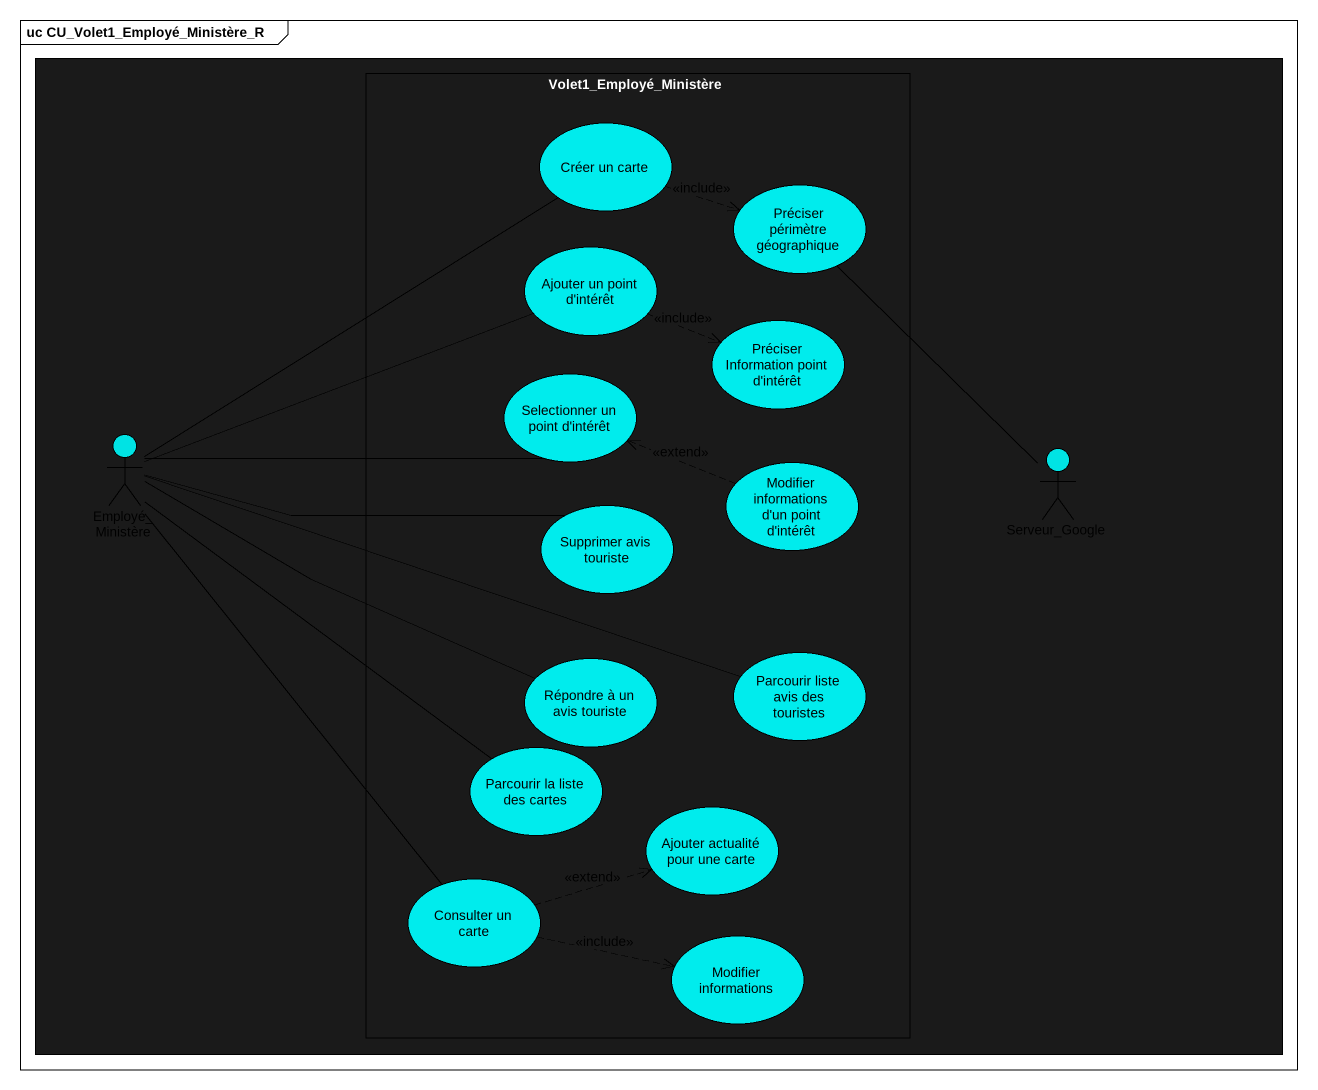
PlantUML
@startuml
mainframe uc CU_Volet1_Employé_Ministère_R
rectangle " " as rectangle1 #1A1A1A {
  rectangle Volet1_Employé_Ministère #1A1A1A {
    usecase "Créer un carte" as Créer_un_carte #00ECED
    usecase "Préciser périmètre géographique" as Préciser_périmètre #00ECED
    usecase "Ajouter un point d'intérêt" as Ajouter_un_point_d_intérêt #00ECED
    usecase "Préciser Information point d'intérêt" as Préciser_Information_point #00ECED
    usecase "Selectionner un point d'intérêt" as Selectionner_un_point_d #00ECED
    usecase "Supprimer avis touriste" as Supprimer_avis_touriste #00ECED
    usecase "Modifier informations d'un point d'intérêt" as Modifier_informations_d_un #00ECED
    usecase "Répondre à un avis touriste" as Répondre_à_un_avis_touriste #00ECED
    usecase "Parcourir liste avis des touristes" as Parcourir_liste_avis_des #00ECED
    usecase "Parcourir la liste des cartes" as Parcourir_la_liste_des #00ECED
    usecase "Ajouter actualité pour une carte" as Ajouter_actualité_pour_une #00ECED
    usecase "Consulter un carte" as Consulter_un_carte #00ECED
    usecase "Modifier informations" as Modifier_informations #00ECED
  }
  actor Employé_Ministère #00E3E4
  actor Serveur_Google #00E3E4
}
Créer_un_carte .right.> Préciser_périmètre : <<include>>
Ajouter_un_point_d_intérêt .right.> Préciser_Information_point : <<include>>
Employé_Ministère -up- Créer_un_carte
Employé_Ministère -right- Ajouter_un_point_d_intérêt
Employé_Ministère -right- Selectionner_un_point_d
Employé_Ministère -right- Supprimer_avis_touriste
Employé_Ministère -right- Répondre_à_un_avis_touriste
Employé_Ministère -right- Parcourir_liste_avis_des
Employé_Ministère -- Parcourir_la_liste_des
Employé_Ministère -- Consulter_un_carte
Serveur_Google -up- Préciser_périmètre
Modifier_informations_d_un .left.> Selectionner_un_point_d : <<extend>>
Consulter_un_carte .right.> Ajouter_actualité_pour_une : <<extend>>
Consulter_un_carte .right.> Modifier_informations : <<include>>
@enduml
